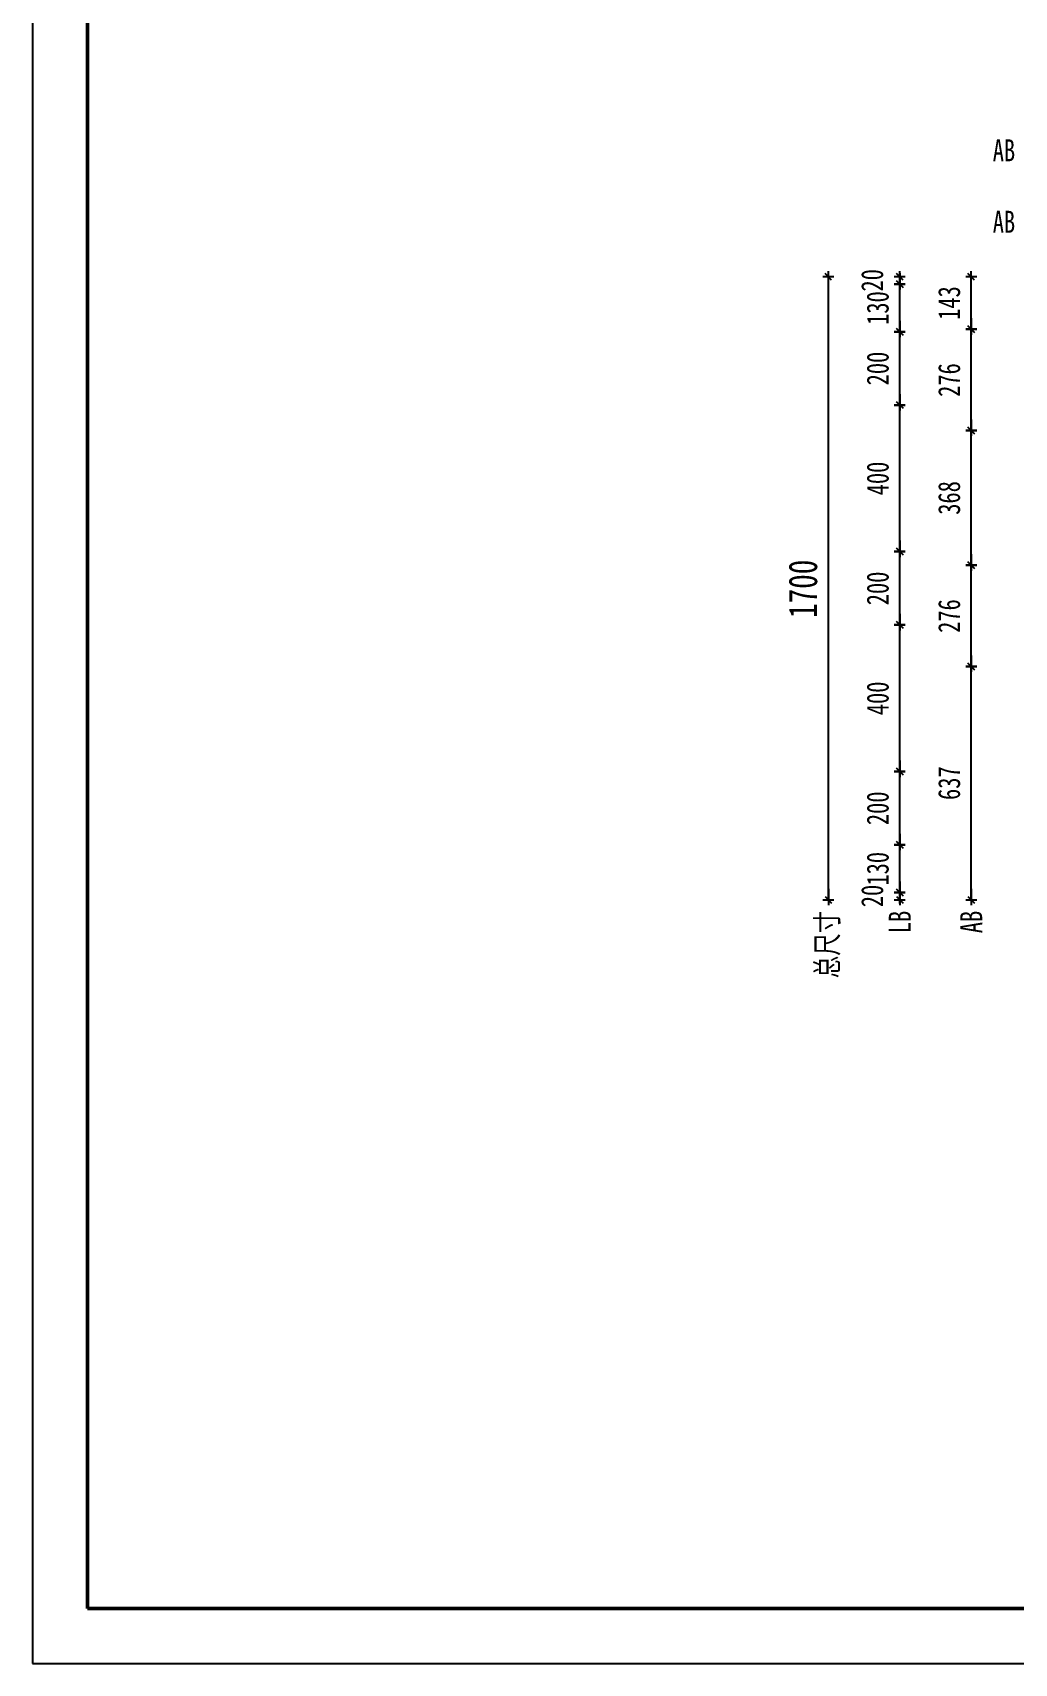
# Model space of a CAD drawing. Header units: millimetres. Extents: x 0 to 12600, y -8910 to 0.
# Drawn here: x 0 to 2680, y -8910 to -4460 of the extents above; entities that cross this region are included whole.
import ezdxf

# ---------------------------------------------------------------- set-up
doc = ezdxf.new("R2010")
doc.units = ezdxf.units.MM
doc.header["$PDMODE"] = 65
doc.layers.add('Dimension line_ general', color=7, linetype='Continuous', lineweight=25)
doc.layers.add('Standard', color=7, linetype='Continuous', lineweight=25)
doc.styles.add('宋体', font='宋体')
doc.dimstyles.new('DIMSTYLE_3', dxfattribs={"dimtxt": 60, "dimasz": 30, "dimexe": 0, "dimexo": 0.001, "dimgap": 30, "dimtad": 2, "dimdec": 0, "dimrnd": 1, "dimzin": 12, "dimdsep": 46, "dimtxsty": '宋体', "dimblk1": 'ALL_ML_STRICH', "dimblk2": 'ALL_ML_STRICH', "dimsah": 1, "dimcen": 0, "dimse1": 1, "dimse2": 1, "dimclrd": 7, "dimclre": 7, "dimclrt": 7, "dimadec": 0, "dimazin": 0, "dimtfac": 1, "dimtdec": 0, "dimtix": 1, "dimtmove": 2, "dimatfit": 3, "dimfxl": 0, "dimtzin": 0, "dimlwd": 0, "dimlwe": 25, "dimarcsym": 0})
doc.dimstyles.new('DIMSTYLE_5', dxfattribs={"dimtxt": 78, "dimasz": 30, "dimexe": 0, "dimexo": 0.001, "dimgap": 39, "dimtad": 2, "dimdec": 0, "dimrnd": 1, "dimzin": 12, "dimdsep": 46, "dimtxsty": '宋体', "dimblk1": 'ALL_ML_STRICH', "dimblk2": 'ALL_ML_STRICH', "dimsah": 1, "dimcen": 0, "dimse1": 1, "dimse2": 1, "dimclrd": 7, "dimclre": 7, "dimclrt": 7, "dimadec": 0, "dimazin": 0, "dimtfac": 1, "dimtdec": 0, "dimtix": 1, "dimtmove": 2, "dimatfit": 3, "dimfxl": 0, "dimtzin": 0, "dimlwd": 0, "dimlwe": 25, "dimarcsym": 0})
doc.dimstyles.new('DIMSTYLE_7', dxfattribs={"dimtxt": 60, "dimasz": 30, "dimexe": 0, "dimexo": 0.001, "dimgap": 30, "dimtad": 2, "dimdec": 0, "dimrnd": 1, "dimzin": 12, "dimdsep": 46, "dimtxsty": '宋体', "dimblk1": 'ALL_ML_STRICH', "dimblk2": 'ALL_ML_STRICH', "dimsah": 1, "dimcen": 0, "dimse1": 1, "dimse2": 1, "dimclrd": 7, "dimclre": 7, "dimclrt": 7, "dimadec": 0, "dimazin": 0, "dimtfac": 1, "dimtdec": 0, "dimtix": 1, "dimtmove": 2, "dimatfit": 3, "dimfxl": 0, "dimtvp": 1.2, "dimtzin": 0, "dimlwd": 0, "dimlwe": 25, "dimarcsym": 0})

# ---------------------------------------------------------------- blocks, each defined once
blk = doc.blocks.new('ALL_ML_STRICH')
at = {"color": 0, "linetype": 'ByBlock', "lineweight": -2}
for p, q in [((-1, 0), (0.5, 0)), ((-0.3, -0.3), (0.3, 0.3)), ((0, -0.5), (0, 0.5))]:
    blk.add_line(p, q, dxfattribs=at)
blk = doc.blocks.new('*D54')
at = {"layer": 'DEFPOINTS', "color": 7, "linetype": 'Continuous', "lineweight": 25}
for p in [(2562, -6189.6), (2562, -6826.3), (2562, -6826.3)]:
    blk.add_point(p, dxfattribs=at)
at = {"layer": 'Dimension line_ general', "color": 7, "linetype": 'Continuous', "lineweight": -2}
blk.add_line((2562, -6826.3), (2562, -6189.6), dxfattribs=at)
at = {"layer": 'Dimension line_ general', "color": 7, "linetype": 'Continuous', "lineweight": 25, "xscale": 30, "yscale": 30, "zscale": 30}
for p, rotation in [((2562, -6189.6), 90), ((2562, -6826.3), 270)]:
    blk.add_blockref('ALL_ML_STRICH', p, dxfattribs=dict(at, rotation=rotation))
at = {"layer": 'Dimension line_ general', "color": 7, "linetype": 'Continuous', "lineweight": 25, "insert": (2502, -6508.1), "char_height": 60, "width": 135.034, "attachment_point": 5, "rotation": 90, "style": '宋体'}
blk.add_mtext('\\W0.75;\\A1;{637}', dxfattribs=at)
blk = doc.blocks.new('*D55')
at = {"layer": 'DEFPOINTS', "color": 7, "linetype": 'Continuous', "lineweight": 25}
for p in [(2562, -5913.6), (2562, -6189.6), (2562, -6189.6)]:
    blk.add_point(p, dxfattribs=at)
at = {"layer": 'Dimension line_ general', "color": 7, "linetype": 'Continuous', "lineweight": -2}
blk.add_line((2562, -6189.6), (2562, -5913.6), dxfattribs=at)
at = {"layer": 'Dimension line_ general', "color": 7, "linetype": 'Continuous', "lineweight": 25, "xscale": 30, "yscale": 30, "zscale": 30}
for p, rotation in [((2562, -5913.6), 90), ((2562, -6189.6), 270)]:
    blk.add_blockref('ALL_ML_STRICH', p, dxfattribs=dict(at, rotation=rotation))
at = {"layer": 'Dimension line_ general', "color": 7, "linetype": 'Continuous', "lineweight": 25, "insert": (2502, -6052.1), "char_height": 60, "width": 135.034, "attachment_point": 5, "rotation": 90, "style": '宋体'}
blk.add_mtext('\\W0.75;\\A1;{276}', dxfattribs=at)
blk = doc.blocks.new('*D56')
at = {"layer": 'DEFPOINTS', "color": 7, "linetype": 'Continuous', "lineweight": 25}
for p in [(2562, -5545.6), (2562, -5913.6), (2562, -5913.6)]:
    blk.add_point(p, dxfattribs=at)
at = {"layer": 'Dimension line_ general', "color": 7, "linetype": 'Continuous', "lineweight": -2}
blk.add_line((2562, -5913.6), (2562, -5545.6), dxfattribs=at)
at = {"layer": 'Dimension line_ general', "color": 7, "linetype": 'Continuous', "lineweight": 25, "xscale": 30, "yscale": 30, "zscale": 30}
for p, rotation in [((2562, -5545.6), 90), ((2562, -5913.6), 270)]:
    blk.add_blockref('ALL_ML_STRICH', p, dxfattribs=dict(at, rotation=rotation))
at = {"layer": 'Dimension line_ general', "color": 7, "linetype": 'Continuous', "lineweight": 25, "insert": (2502, -5729.8), "char_height": 60, "width": 135.034, "attachment_point": 5, "rotation": 90, "style": '宋体'}
blk.add_mtext('\\W0.75;\\A1;{368}', dxfattribs=at)
blk = doc.blocks.new('*D57')
at = {"layer": 'DEFPOINTS', "color": 7, "linetype": 'Continuous', "lineweight": 25}
for p in [(2562, -5269.6), (2562, -5545.6), (2562, -5545.6)]:
    blk.add_point(p, dxfattribs=at)
at = {"layer": 'Dimension line_ general', "color": 7, "linetype": 'Continuous', "lineweight": -2}
blk.add_line((2562, -5545.6), (2562, -5269.6), dxfattribs=at)
at = {"layer": 'Dimension line_ general', "color": 7, "linetype": 'Continuous', "lineweight": 25, "xscale": 30, "yscale": 30, "zscale": 30}
for p, rotation in [((2562, -5269.6), 90), ((2562, -5545.6), 270)]:
    blk.add_blockref('ALL_ML_STRICH', p, dxfattribs=dict(at, rotation=rotation))
at = {"layer": 'Dimension line_ general', "color": 7, "linetype": 'Continuous', "lineweight": 25, "insert": (2502, -5408.1), "char_height": 60, "width": 135.034, "attachment_point": 5, "rotation": 90, "style": '宋体'}
blk.add_mtext('\\W0.75;\\A1;{276}', dxfattribs=at)
blk = doc.blocks.new('*D58')
at = {"layer": 'DEFPOINTS', "color": 7, "linetype": 'Continuous', "lineweight": 25}
for p in [(2562, -5126.3), (2562, -5269.6), (2562, -5269.6)]:
    blk.add_point(p, dxfattribs=at)
at = {"layer": 'Dimension line_ general', "color": 7, "linetype": 'Continuous', "lineweight": -2}
blk.add_line((2562, -5269.6), (2562, -5126.3), dxfattribs=at)
at = {"layer": 'Dimension line_ general', "color": 7, "linetype": 'Continuous', "lineweight": 25, "xscale": 30, "yscale": 30, "zscale": 30}
for p, rotation in [((2562, -5126.3), 90), ((2562, -5269.6), 270)]:
    blk.add_blockref('ALL_ML_STRICH', p, dxfattribs=dict(at, rotation=rotation))
at = {"layer": 'Dimension line_ general', "color": 7, "linetype": 'Continuous', "lineweight": 25, "insert": (2502, -5198), "char_height": 60, "width": 135.034, "attachment_point": 5, "rotation": 90, "style": '宋体'}
blk.add_mtext('\\W0.75;\\A1;{143}', dxfattribs=at)
blk = doc.blocks.new('*D59')
at = {"layer": 'DEFPOINTS', "color": 7, "linetype": 'Continuous', "lineweight": 25}
for p in [(2367, -6806.3), (2367, -6826.3), (2367, -6826.3)]:
    blk.add_point(p, dxfattribs=at)
at = {"layer": 'Dimension line_ general', "color": 7, "linetype": 'Continuous', "lineweight": -2}
blk.add_line((2367, -6826.3), (2367, -6806.3), dxfattribs=at)
at = {"layer": 'Dimension line_ general', "color": 7, "linetype": 'Continuous', "lineweight": 25, "xscale": 30, "yscale": 30, "zscale": 30}
for p, rotation in [((2367, -6806.3), 90), ((2367, -6826.3), 270)]:
    blk.add_blockref('ALL_ML_STRICH', p, dxfattribs=dict(at, rotation=rotation))
at = {"layer": 'Dimension line_ general', "color": 7, "linetype": 'Continuous', "lineweight": 25, "insert": (2292, -6816), "char_height": 60, "width": 90.023, "attachment_point": 5, "rotation": 90, "style": '宋体'}
blk.add_mtext('\\W0.75;\\A1;{20}', dxfattribs=at)
blk = doc.blocks.new('*D60')
at = {"layer": 'DEFPOINTS', "color": 7, "linetype": 'Continuous', "lineweight": 25}
for p in [(2367, -6676.3), (2367, -6806.3), (2367, -6806.3)]:
    blk.add_point(p, dxfattribs=at)
at = {"layer": 'Dimension line_ general', "color": 7, "linetype": 'Continuous', "lineweight": -2}
blk.add_line((2367, -6806.3), (2367, -6676.3), dxfattribs=at)
at = {"layer": 'Dimension line_ general', "color": 7, "linetype": 'Continuous', "lineweight": 25, "xscale": 30, "yscale": 30, "zscale": 30}
for p, rotation in [((2367, -6676.3), 90), ((2367, -6806.3), 270)]:
    blk.add_blockref('ALL_ML_STRICH', p, dxfattribs=dict(at, rotation=rotation))
at = {"layer": 'Dimension line_ general', "color": 7, "linetype": 'Continuous', "lineweight": 25, "insert": (2307, -6741.7), "char_height": 60, "width": 135.034, "attachment_point": 5, "rotation": 90, "style": '宋体'}
blk.add_mtext('\\W0.75;\\A1;{130}', dxfattribs=at)
blk = doc.blocks.new('*D61')
at = {"layer": 'DEFPOINTS', "color": 7, "linetype": 'Continuous', "lineweight": 25}
for p in [(2367, -6476.3), (2367, -6676.3), (2367, -6676.3)]:
    blk.add_point(p, dxfattribs=at)
at = {"layer": 'Dimension line_ general', "color": 7, "linetype": 'Continuous', "lineweight": -2}
blk.add_line((2367, -6676.3), (2367, -6476.3), dxfattribs=at)
at = {"layer": 'Dimension line_ general', "color": 7, "linetype": 'Continuous', "lineweight": 25, "xscale": 30, "yscale": 30, "zscale": 30}
for p, rotation in [((2367, -6476.3), 90), ((2367, -6676.3), 270)]:
    blk.add_blockref('ALL_ML_STRICH', p, dxfattribs=dict(at, rotation=rotation))
at = {"layer": 'Dimension line_ general', "color": 7, "linetype": 'Continuous', "lineweight": 25, "insert": (2307, -6576.7), "char_height": 60, "width": 135.034, "attachment_point": 5, "rotation": 90, "style": '宋体'}
blk.add_mtext('\\W0.75;\\A1;{200}', dxfattribs=at)
blk = doc.blocks.new('*D62')
at = {"layer": 'DEFPOINTS', "color": 7, "linetype": 'Continuous', "lineweight": 25}
for p in [(2367, -6076.3), (2367, -6476.3), (2367, -6476.3)]:
    blk.add_point(p, dxfattribs=at)
at = {"layer": 'Dimension line_ general', "color": 7, "linetype": 'Continuous', "lineweight": -2}
blk.add_line((2367, -6476.3), (2367, -6076.3), dxfattribs=at)
at = {"layer": 'Dimension line_ general', "color": 7, "linetype": 'Continuous', "lineweight": 25, "xscale": 30, "yscale": 30, "zscale": 30}
for p, rotation in [((2367, -6076.3), 90), ((2367, -6476.3), 270)]:
    blk.add_blockref('ALL_ML_STRICH', p, dxfattribs=dict(at, rotation=rotation))
at = {"layer": 'Dimension line_ general', "color": 7, "linetype": 'Continuous', "lineweight": 25, "insert": (2307, -6276.7), "char_height": 60, "width": 135.034, "attachment_point": 5, "rotation": 90, "style": '宋体'}
blk.add_mtext('\\W0.75;\\A1;{400}', dxfattribs=at)
blk = doc.blocks.new('*D63')
at = {"layer": 'DEFPOINTS', "color": 7, "linetype": 'Continuous', "lineweight": 25}
for p in [(2367, -5876.3), (2367, -6076.3), (2367, -6076.3)]:
    blk.add_point(p, dxfattribs=at)
at = {"layer": 'Dimension line_ general', "color": 7, "linetype": 'Continuous', "lineweight": -2}
blk.add_line((2367, -6076.3), (2367, -5876.3), dxfattribs=at)
at = {"layer": 'Dimension line_ general', "color": 7, "linetype": 'Continuous', "lineweight": 25, "xscale": 30, "yscale": 30, "zscale": 30}
for p, rotation in [((2367, -5876.3), 90), ((2367, -6076.3), 270)]:
    blk.add_blockref('ALL_ML_STRICH', p, dxfattribs=dict(at, rotation=rotation))
at = {"layer": 'Dimension line_ general', "color": 7, "linetype": 'Continuous', "lineweight": 25, "insert": (2307, -5976.7), "char_height": 60, "width": 135.034, "attachment_point": 5, "rotation": 90, "style": '宋体'}
blk.add_mtext('\\W0.75;\\A1;{200}', dxfattribs=at)
blk = doc.blocks.new('*D64')
at = {"layer": 'DEFPOINTS', "color": 7, "linetype": 'Continuous', "lineweight": 25}
for p in [(2367, -5476.3), (2367, -5876.3), (2367, -5876.3)]:
    blk.add_point(p, dxfattribs=at)
at = {"layer": 'Dimension line_ general', "color": 7, "linetype": 'Continuous', "lineweight": -2}
blk.add_line((2367, -5876.3), (2367, -5476.3), dxfattribs=at)
at = {"layer": 'Dimension line_ general', "color": 7, "linetype": 'Continuous', "lineweight": 25, "xscale": 30, "yscale": 30, "zscale": 30}
for p, rotation in [((2367, -5476.3), 90), ((2367, -5876.3), 270)]:
    blk.add_blockref('ALL_ML_STRICH', p, dxfattribs=dict(at, rotation=rotation))
at = {"layer": 'Dimension line_ general', "color": 7, "linetype": 'Continuous', "lineweight": 25, "insert": (2307, -5676.7), "char_height": 60, "width": 135.034, "attachment_point": 5, "rotation": 90, "style": '宋体'}
blk.add_mtext('\\W0.75;\\A1;{400}', dxfattribs=at)
blk = doc.blocks.new('*D65')
at = {"layer": 'DEFPOINTS', "color": 7, "linetype": 'Continuous', "lineweight": 25}
for p in [(2367, -5276.3), (2367, -5476.3), (2367, -5476.3)]:
    blk.add_point(p, dxfattribs=at)
at = {"layer": 'Dimension line_ general', "color": 7, "linetype": 'Continuous', "lineweight": -2}
blk.add_line((2367, -5476.3), (2367, -5276.3), dxfattribs=at)
at = {"layer": 'Dimension line_ general', "color": 7, "linetype": 'Continuous', "lineweight": 25, "xscale": 30, "yscale": 30, "zscale": 30}
for p, rotation in [((2367, -5276.3), 90), ((2367, -5476.3), 270)]:
    blk.add_blockref('ALL_ML_STRICH', p, dxfattribs=dict(at, rotation=rotation))
at = {"layer": 'Dimension line_ general', "color": 7, "linetype": 'Continuous', "lineweight": 25, "insert": (2307, -5376.7), "char_height": 60, "width": 135.034, "attachment_point": 5, "rotation": 90, "style": '宋体'}
blk.add_mtext('\\W0.75;\\A1;{200}', dxfattribs=at)
blk = doc.blocks.new('*D66')
at = {"layer": 'DEFPOINTS', "color": 7, "linetype": 'Continuous', "lineweight": 25}
for p in [(2367, -5146.3), (2367, -5276.3), (2367, -5276.3)]:
    blk.add_point(p, dxfattribs=at)
at = {"layer": 'Dimension line_ general', "color": 7, "linetype": 'Continuous', "lineweight": -2}
blk.add_line((2367, -5276.3), (2367, -5146.3), dxfattribs=at)
at = {"layer": 'Dimension line_ general', "color": 7, "linetype": 'Continuous', "lineweight": 25, "xscale": 30, "yscale": 30, "zscale": 30}
for p, rotation in [((2367, -5146.3), 90), ((2367, -5276.3), 270)]:
    blk.add_blockref('ALL_ML_STRICH', p, dxfattribs=dict(at, rotation=rotation))
at = {"layer": 'Dimension line_ general', "color": 7, "linetype": 'Continuous', "lineweight": 25, "insert": (2307, -5211.7), "char_height": 60, "width": 135.034, "attachment_point": 5, "rotation": 90, "style": '宋体'}
blk.add_mtext('\\W0.75;\\A1;{130}', dxfattribs=at)
blk = doc.blocks.new('*D67')
at = {"layer": 'DEFPOINTS', "color": 7, "linetype": 'Continuous', "lineweight": 25}
for p in [(2367, -5126.3), (2367, -5146.3), (2367, -5146.3)]:
    blk.add_point(p, dxfattribs=at)
at = {"layer": 'Dimension line_ general', "color": 7, "linetype": 'Continuous', "lineweight": -2}
blk.add_line((2367, -5146.3), (2367, -5126.3), dxfattribs=at)
at = {"layer": 'Dimension line_ general', "color": 7, "linetype": 'Continuous', "lineweight": 25, "xscale": 30, "yscale": 30, "zscale": 30}
for p, rotation in [((2367, -5126.3), 90), ((2367, -5146.3), 270)]:
    blk.add_blockref('ALL_ML_STRICH', p, dxfattribs=dict(at, rotation=rotation))
at = {"layer": 'Dimension line_ general', "color": 7, "linetype": 'Continuous', "lineweight": 25, "insert": (2292, -5136), "char_height": 60, "width": 90.023, "attachment_point": 5, "rotation": 90, "style": '宋体'}
blk.add_mtext('\\W0.75;\\A1;{20}', dxfattribs=at)
blk = doc.blocks.new('*D68')
at = {"layer": 'DEFPOINTS', "color": 7, "linetype": 'Continuous', "lineweight": 25}
for p in [(2172, -5126.3), (2172, -6826.3), (2172, -6826.3)]:
    blk.add_point(p, dxfattribs=at)
at = {"layer": 'Dimension line_ general', "color": 7, "linetype": 'Continuous', "lineweight": -2}
blk.add_line((2172, -6826.3), (2172, -5126.3), dxfattribs=at)
at = {"layer": 'Dimension line_ general', "color": 7, "linetype": 'Continuous', "lineweight": 25, "xscale": 30, "yscale": 30, "zscale": 30}
for p, rotation in [((2172, -5126.3), 90), ((2172, -6826.3), 270)]:
    blk.add_blockref('ALL_ML_STRICH', p, dxfattribs=dict(at, rotation=rotation))
at = {"layer": 'Dimension line_ general', "color": 7, "linetype": 'Continuous', "lineweight": 25, "insert": (2103, -5977.8), "char_height": 78, "width": 234.059, "attachment_point": 5, "rotation": 90, "style": '宋体'}
blk.add_mtext('\\W0.75;\\A1;{1700}', dxfattribs=at)

msp = doc.modelspace()

# ---------------------------------------------------------------- linework, layer by layer
at = {"layer": 'Standard', "color": 7, "linetype": 'Continuous', "lineweight": 25}
msp.add_lwpolyline([(0, -8910), (12600, -8910), (12600, 0), (0, 0), (0, -8910)], close=True, dxfattribs=at)
at = {"layer": 'Standard', "color": 5, "linetype": 'Continuous', "lineweight": 50}
msp.add_lwpolyline([(150, -8760), (12450, -8760), (12450, -150), (150, -150), (150, -8760)], close=True, dxfattribs=at)

# ---------------------------------------------------------------- texts
at = {"layer": 'Dimension line_ general', "color": 7, "linetype": 'Continuous', "lineweight": 25, "char_height": 60, "width": 88.5, "attachment_point": 6, "style": '宋体'}
for insert in [(2682, -4781.3), (2682, -4976.3)]:
    msp.add_mtext('\\W0.75;AB', dxfattribs=dict(at, insert=insert))
at = {"layer": 'Dimension line_ general', "color": 7, "linetype": 'Continuous', "lineweight": 25, "char_height": 60, "attachment_point": 6, "rotation": 90, "style": '宋体'}
for s, insert, width in [('\\W0.75;总尺寸', (2172, -6856.3), 220.5), ('\\W0.75;LB', (2367, -6856.3), 88.5), ('\\W0.75;AB', (2562, -6856.3), 88.5)]:
    msp.add_mtext(s, dxfattribs=dict(at, insert=insert, width=width))

# ---------------------------------------------------------------- dimensions: what is measured, and where the dimension line sits
at = {"layer": 'Dimension line_ general', "color": 7, "linetype": 'Continuous', "lineweight": 25}
for base, p1, p2, dimstyle, picture, middle in [((2172, -5126.3), (2172, -6826.3), (2172, -5126.3), 'DIMSTYLE_5', '*D68', (2103, -5977.8)), ((2367, -5126.3), (2367, -5146.3), (2367, -5126.3), 'DIMSTYLE_7', '*D67', (2292, -5136)), ((2562, -5126.3), (2562, -5269.6), (2562, -5126.3), 'DIMSTYLE_3', '*D58', (2502, -5198)), ((2367, -5146.3), (2367, -5276.3), (2367, -5146.3), 'DIMSTYLE_7', '*D66', (2307, -5211.7)), ((2367, -5276.3), (2367, -5476.3), (2367, -5276.3), 'DIMSTYLE_3', '*D65', (2307, -5376.7)), ((2562, -5269.6), (2562, -5545.6), (2562, -5269.6), 'DIMSTYLE_3', '*D57', (2502, -5408.1)), ((2367, -5476.3), (2367, -5876.3), (2367, -5476.3), 'DIMSTYLE_3', '*D64', (2307, -5676.7)), ((2562, -5545.6), (2562, -5913.6), (2562, -5545.6), 'DIMSTYLE_3', '*D56', (2502, -5729.8)), ((2367, -5876.3), (2367, -6076.3), (2367, -5876.3), 'DIMSTYLE_3', '*D63', (2307, -5976.7)), ((2562, -5913.6), (2562, -6189.6), (2562, -5913.6), 'DIMSTYLE_3', '*D55', (2502, -6052.1)), ((2367, -6076.3), (2367, -6476.3), (2367, -6076.3), 'DIMSTYLE_3', '*D62', (2307, -6276.7)), ((2562, -6189.6), (2562, -6826.3), (2562, -6189.6), 'DIMSTYLE_3', '*D54', (2502, -6508.1)), ((2367, -6476.3), (2367, -6676.3), (2367, -6476.3), 'DIMSTYLE_3', '*D61', (2307, -6576.7)), ((2367, -6676.3), (2367, -6806.3), (2367, -6676.3), 'DIMSTYLE_7', '*D60', (2307, -6741.7)), ((2367, -6806.3), (2367, -6826.3), (2367, -6806.3), 'DIMSTYLE_7', '*D59', (2292, -6816))]:
    dim = msp.add_linear_dim(base=base, p1=p1, p2=p2, angle=90, dimstyle=dimstyle, override={"dimpost": '<>', "dimclrd": 7, "dimclre": 7, "dimclrt": 7, "dimlwd": 0, "dimlwe": 25}, dxfattribs=at)
    dim.commit()
    dim.dimension.update_dxf_attribs({"geometry": picture, "text_midpoint": middle, "dimtype": 160})

doc.saveas('drawing.dxf')
